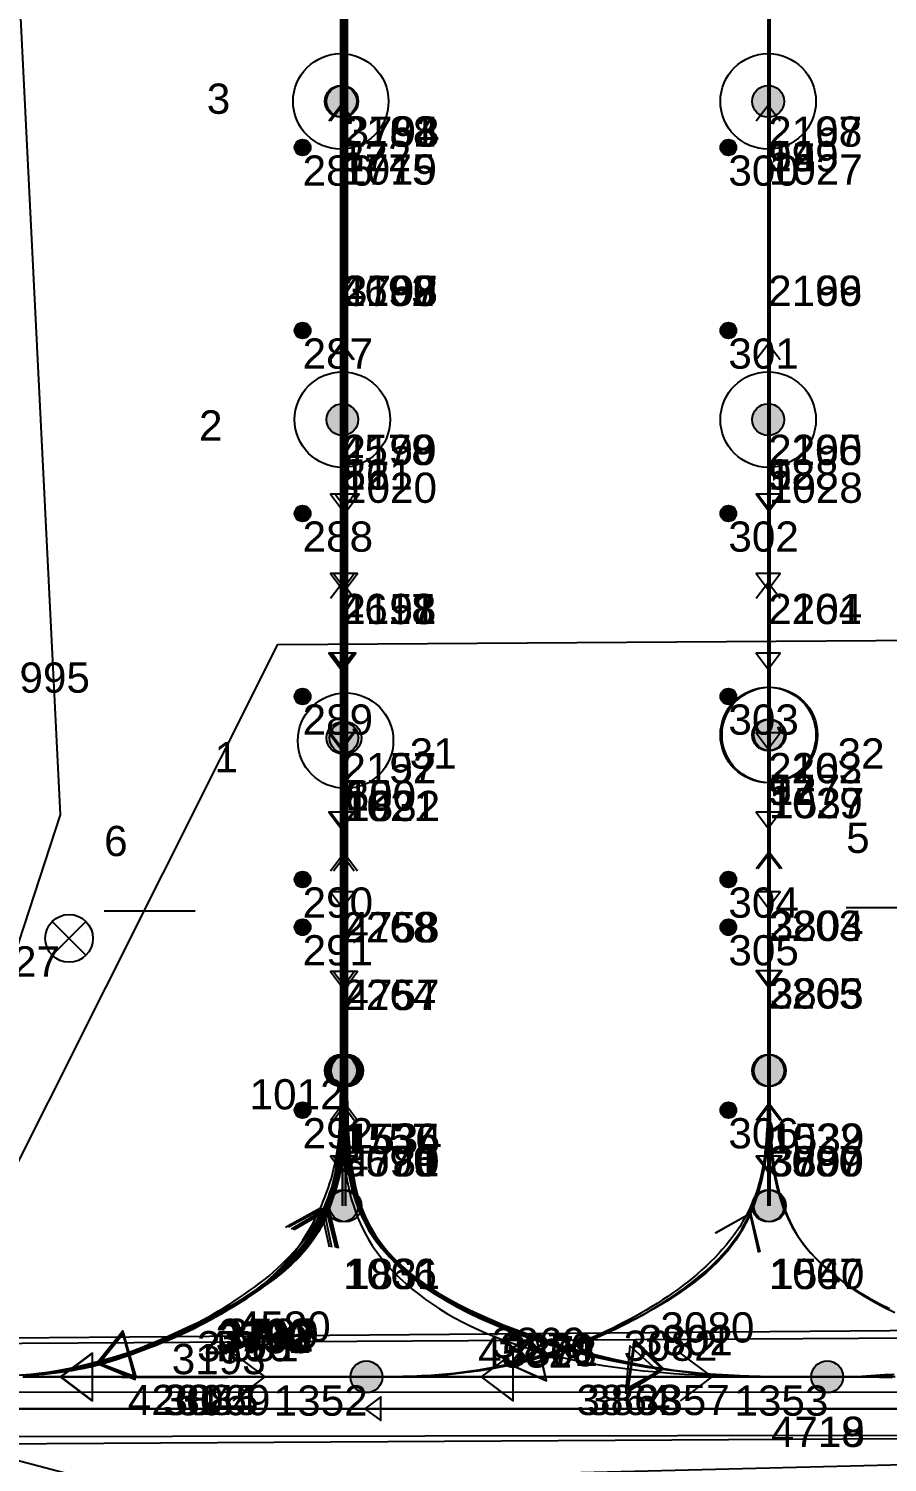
# Model space of a CAD drawing. Header units: millimetres. Extents: x 1508 to 209369, y 3688 to 146097.
# Drawn here: x 168414 to 173809, y 57807 to 66817 of the extents above; entities that cross this region are included whole.
import ezdxf

# ---------------------------------------------------------------- set-up
doc = ezdxf.new("R2010")
doc.units = ezdxf.units.MM
for name, color, linetype, true_color in [('Ndc8_Activity_DuiGao_Erceng', 1, 'Continuous', 0xff0000), ('Ndc8_Activity_DuiGao_ErcengID', 1, 'Continuous', 0xff0000), ('Ndc8_Activity_DuiGao_Sanceng', 1, 'Continuous', 0xff0000), ('Ndc8_Activity_DuiGao_SancengID', 1, 'Continuous', 0xff0000), ('Ndc8_Activity_DuiGao_Yiceng', 1, 'Continuous', 0xff0000), ('Ndc8_Activity_DuiGao_YicengID', 1, 'Continuous', 0xff0000), ('Ndc8_Cluster', 7, 'Continuous', 0x808000), ('Ndc8_IgnoreFalseLine', 1, 'Continuous', 0xff0000), ('Ndc8_IgnoreFalseLineID', 1, 'Continuous', 0xff0000), ('Ndc8_Point', 7, 'Continuous', 0x000080), ('Ndc8_PointID', 7, 'Continuous', 0x000080), ('Ndc8_Reflector', 7, 'Continuous', 0x008000), ('Ndc8_ReflectorID', 7, 'Continuous', 0x008000), ('Ndc8_SD2_Bwd_AutoLoadEnabled', 7, 'Continuous', 0x0080c0), ('Ndc8_SD2_Bwd_AutoLoadEnabledID', 7, 'Continuous', 0x0080c0), ('Ndc8_SD2_Bwd_LoadOperation', 5, 'Continuous', 0x0000ff), ('Ndc8_SD2_Bwd_LoadOperationID', 5, 'Continuous', 0x0000ff), ('Ndc8_SD2_Bwd_NoForkAutoAdjust', 5, 'Continuous', 0x0000ff), ('Ndc8_SD2_Bwd_NoForkAutoAdjustID', 5, 'Continuous', 0x0000ff), ('Ndc8_SD2_Forward', 5, 'Continuous', 0x0000ff), ('Ndc8_SD2_ForwardID', 5, 'Continuous', 0x0000ff), ('Ndc8_SD2_Fwd_NoForkAutoAdjust', 5, 'Continuous', 0x0000ff), ('Ndc8_SD2_Fwd_NoForkAutoAdjustID', 5, 'Continuous', 0x0000ff), ('Ndc8_SD2_JiangCha', 5, 'Continuous', 0x0000ff), ('Ndc8_SD2_JiangChaID', 5, 'Continuous', 0x0000ff), ('Ndc8_SD2_Reverse', 5, 'Continuous', 0x0000ff), ('Ndc8_SD2_ReverseID', 5, 'Continuous', 0x0000ff), ('Ndc8_Spot', 1, 'Continuous', 0xff0000), ('Ndc8_SpotID', 1, 'Continuous', 0xff0000), ('Ndc8_Text', 7, 'Continuous', 0x000000)]:
    doc.layers.add(name, color=color, linetype=linetype, true_color=true_color)
doc.styles.add('Ndc8Style', font='arial.ttf', dxfattribs={"height": 0.2})

msp = doc.modelspace()

# ---------------------------------------------------------------- hatches: boundary and pattern name
at = {"layer": 'Ndc8_Point'}
h = msp.add_hatch(color=256, dxfattribs=at)
edge = h.paths.add_edge_path(flags=0)
edge.add_arc((170375, 66360), 100, 0, 360)
h = msp.add_hatch(color=256, dxfattribs=at)
edge = h.paths.add_edge_path(flags=0)
edge.add_arc((170385, 66360), 100, 0, 360)
h = msp.add_hatch(color=256, dxfattribs=at)
edge = h.paths.add_edge_path(flags=0)
edge.add_arc((173060, 66360), 100, 0, 360)
h = msp.add_hatch(color=256, dxfattribs=at)
edge = h.paths.add_edge_path(flags=0)
edge.add_arc((170385, 64360), 100, 0, 360)
h = msp.add_hatch(color=256, dxfattribs=at)
edge = h.paths.add_edge_path(flags=0)
edge.add_arc((173060, 64360), 100, 0, 360)
h = msp.add_hatch(color=256, dxfattribs=at)
edge = h.paths.add_edge_path(flags=0)
edge.add_arc((170385, 62360), 100, 0, 360)
h = msp.add_hatch(color=256, dxfattribs=at)
edge = h.paths.add_edge_path(flags=0)
edge.add_arc((170405, 62360), 100, 0, 360)
h = msp.add_hatch(color=256, dxfattribs=at)
edge = h.paths.add_edge_path(flags=0)
edge.add_arc((173060, 62378), 100, 0, 360)
h = msp.add_hatch(color=256, dxfattribs=at)
edge = h.paths.add_edge_path(flags=0)
edge.add_arc((173070, 62378), 100, 0, 360)
h = msp.add_hatch(color=256, dxfattribs=at)
edge = h.paths.add_edge_path(flags=0)
edge.add_arc((170375, 60269), 100, 0, 360)
h = msp.add_hatch(color=256, dxfattribs=at)
edge = h.paths.add_edge_path(flags=0)
edge.add_arc((170385, 60269), 100, 0, 360)
h = msp.add_hatch(color=256, dxfattribs=at)
edge = h.paths.add_edge_path(flags=0)
edge.add_arc((170395, 60269), 100, 0, 360)
h = msp.add_hatch(color=256, dxfattribs=at)
edge = h.paths.add_edge_path(flags=0)
edge.add_arc((170405, 60269), 100, 0, 360)
h = msp.add_hatch(color=256, dxfattribs=at)
edge = h.paths.add_edge_path(flags=0)
edge.add_arc((170415, 60269), 100, 0, 360)
h = msp.add_hatch(color=256, dxfattribs=at)
edge = h.paths.add_edge_path(flags=0)
edge.add_arc((173060, 60269), 100, 0, 360)
h = msp.add_hatch(color=256, dxfattribs=at)
edge = h.paths.add_edge_path(flags=0)
edge.add_arc((173070, 60269), 100, 0, 360)
h = msp.add_hatch(color=256, dxfattribs=at)
edge = h.paths.add_edge_path(flags=0)
edge.add_arc((170385, 59419), 100, 0, 360)
h = msp.add_hatch(color=256, dxfattribs=at)
edge = h.paths.add_edge_path(flags=0)
edge.add_arc((170405, 59419), 100, 0, 360)
h = msp.add_hatch(color=256, dxfattribs=at)
edge = h.paths.add_edge_path(flags=0)
edge.add_arc((173060, 59419), 100, 0, 360)
h = msp.add_hatch(color=256, dxfattribs=at)
edge = h.paths.add_edge_path(flags=0)
edge.add_arc((173070, 59419), 100, 0, 360)
h = msp.add_hatch(color=256, dxfattribs=at)
edge = h.paths.add_edge_path(flags=0)
edge.add_arc((170536, 58344), 100, 0, 360)
h = msp.add_hatch(color=256, dxfattribs=at)
edge = h.paths.add_edge_path(flags=0)
edge.add_arc((173431, 58344), 100, 0, 360)
at = {"layer": 'Ndc8_Spot'}
h = msp.add_hatch(color=256, dxfattribs=at)
edge = h.paths.add_edge_path(flags=0)
edge.add_arc((170135, 66070), 50, 0, 360)
h = msp.add_hatch(color=256, dxfattribs=at)
edge = h.paths.add_edge_path(flags=0)
edge.add_arc((172810, 66070), 50, 0, 360)
h = msp.add_hatch(color=256, dxfattribs=at)
edge = h.paths.add_edge_path(flags=0)
edge.add_arc((170135, 64920), 50, 0, 360)
h = msp.add_hatch(color=256, dxfattribs=at)
edge = h.paths.add_edge_path(flags=0)
edge.add_arc((172810, 64920), 50, 0, 360)
h = msp.add_hatch(color=256, dxfattribs=at)
edge = h.paths.add_edge_path(flags=0)
edge.add_arc((170135, 63770), 50, 0, 360)
h = msp.add_hatch(color=256, dxfattribs=at)
edge = h.paths.add_edge_path(flags=0)
edge.add_arc((172810, 63770), 50, 0, 360)
h = msp.add_hatch(color=256, dxfattribs=at)
edge = h.paths.add_edge_path(flags=0)
edge.add_arc((170135, 62620), 50, 0, 360)
h = msp.add_hatch(color=256, dxfattribs=at)
edge = h.paths.add_edge_path(flags=0)
edge.add_arc((172810, 62620), 50, 0, 360)
h = msp.add_hatch(color=256, dxfattribs=at)
edge = h.paths.add_edge_path(flags=0)
edge.add_arc((170135, 61470), 50, 0, 360)
h = msp.add_hatch(color=256, dxfattribs=at)
edge = h.paths.add_edge_path(flags=0)
edge.add_arc((172810, 61470), 50, 0, 360)
h = msp.add_hatch(color=256, dxfattribs=at)
edge = h.paths.add_edge_path(flags=0)
edge.add_arc((170135, 61170), 50, 0, 360)
h = msp.add_hatch(color=256, dxfattribs=at)
edge = h.paths.add_edge_path(flags=0)
edge.add_arc((172810, 61170), 50, 0, 360)
h = msp.add_hatch(color=256, dxfattribs=at)
edge = h.paths.add_edge_path(flags=0)
edge.add_arc((170135, 60020), 50, 0, 360)
h = msp.add_hatch(color=256, dxfattribs=at)
edge = h.paths.add_edge_path(flags=0)
edge.add_arc((172810, 60020), 50, 0, 360)

# ---------------------------------------------------------------- linework, layer by layer
at = {"layer": 'Ndc8_Activity_DuiGao_Erceng'}
for centre in [(170375, 66360), (173060, 66360), (170385, 64360), (173060, 64360), (170405, 62342), (173060, 62378)]:
    msp.add_circle(centre, 300, dxfattribs=at)
at = {"layer": 'Ndc8_Activity_DuiGao_Sanceng'}
for centre in [(170375, 66360), (173060, 66360), (170385, 64360), (173060, 64360), (170405, 62342), (173070, 62378)]:
    msp.add_circle(centre, 300, dxfattribs=at)
at = {"layer": 'Ndc8_Activity_DuiGao_Yiceng'}
for centre in [(170375, 66360), (173060, 66360), (170385, 64360), (173060, 64360), (170405, 62342), (173060, 62378)]:
    msp.add_circle(centre, 300, dxfattribs=at)
at = {"layer": 'Ndc8_Cluster'}
for points in [[(161658, 73572), (168025, 73617), (168612, 61877), (167536, 58584), (178352, 58674), (178234, 57898), (167391, 57631), (158504, 57658), (156025, 56283), (154949, 53439), (154129, 53538), (154214, 56665), (158493, 58797), (163016, 59586), (162103, 66038)], [(167456, 57918), (169980, 62946), (181878, 63026), (184233, 58015)], [(150235, 56879), (150241, 56814), (150742, 56808), (152913, 56840), (158527, 57813), (161383, 57962), (178835, 57983), (178534, 58615), (161014, 58509), (155309, 58858), (152793, 57015), (151732, 56892), (150729, 56875)], [(167605, 58247), (167760, 57974), (177198, 55483), (177066, 15865), (183886, 15903), (183257, 58207), (177761, 58246)]]:
    msp.add_lwpolyline(points, close=True, dxfattribs=at)
at = {"layer": 'Ndc8_IgnoreFalseLine'}
for p, q in [((168888, 61274), (169460, 61274)), ((173550, 61294), (174122, 61294))]:
    msp.add_line(p, q, dxfattribs=at)
at = {"layer": 'Ndc8_Point'}
for centre in [(170375, 66360), (170385, 66360), (173060, 66360), (170385, 64360), (173060, 64360), (170385, 62360), (170405, 62360), (173060, 62378), (173070, 62378), (170375, 60269), (170385, 60269), (170395, 60269), (170405, 60269), (170415, 60269), (173060, 60269), (173070, 60269), (170385, 59419), (170405, 59419), (173060, 59419), (173070, 59419), (170536, 58344), (173431, 58344)]:
    msp.add_circle(centre, 100, dxfattribs=at)
at = {"layer": 'Ndc8_Reflector'}
for p, q in [((168774, 61206), (168562, 60994)), ((168562, 61206), (168774, 60994))]:
    msp.add_line(p, q, dxfattribs=at)
msp.add_circle((168668, 61100), 150, dxfattribs=at)
at = {"layer": 'Ndc8_SD2_Bwd_AutoLoadEnabled'}
for points in [[(168352, 58354), (168418, 58359), (168487, 58367), (168557, 58376), (168630, 58388), (168706, 58403), (168784, 58421), (168866, 58442), (168951, 58466), (168951, 58466), (169039, 58494), (169131, 58526), (169224, 58561), (169318, 58599), (169413, 58641), (169507, 58687), (169600, 58735), (169691, 58786), (169779, 58841), (169862, 58898), (169942, 58958), (170015, 59020), (170083, 59085), (170143, 59153), (170143, 59153), (170195, 59223), (170240, 59295), (170278, 59369), (170309, 59445), (170335, 59522), (170356, 59602), (170372, 59682), (170384, 59764), (170393, 59846), (170399, 59930), (170402, 60014), (170404, 60099), (170405, 60184), (170405, 60269)], [(168353, 58354), (168420, 58359), (168489, 58367), (168560, 58376), (168633, 58388), (168709, 58403), (168787, 58421), (168869, 58441), (168955, 58466), (168955, 58466), (169043, 58493), (169135, 58525), (169229, 58560), (169323, 58598), (169419, 58640), (169513, 58685), (169607, 58733), (169698, 58785), (169786, 58839), (169870, 58896), (169950, 58956), (170024, 59018), (170091, 59083), (170152, 59151), (170152, 59151), (170204, 59221), (170249, 59293), (170287, 59367), (170319, 59443), (170345, 59521), (170366, 59600), (170382, 59681), (170394, 59763), (170403, 59845), (170409, 59929), (170412, 60013), (170414, 60098), (170415, 60184), (170415, 60269)], [(168398, 58355), (168430, 58358), (168430, 58358), (168462, 58361), (168494, 58364), (168526, 58368), (168558, 58373), (168590, 58378), (168621, 58383), (168653, 58389), (168685, 58395), (168717, 58402), (168750, 58409), (168782, 58417), (168815, 58426), (168848, 58434), (168881, 58444), (168881, 58444), (168914, 58454), (168948, 58464), (168982, 58475), (169016, 58487), (169051, 58499), (169085, 58512), (169120, 58525), (169155, 58538), (169190, 58552), (169225, 58567), (169260, 58582), (169295, 58598), (169330, 58614), (169365, 58630), (169365, 58630), (169400, 58647), (169435, 58665), (169470, 58682), (169504, 58701), (169539, 58720), (169573, 58739), (169607, 58759), (169640, 58779), (169674, 58799), (169706, 58820), (169739, 58842), (169771, 58863), (169802, 58886), (169833, 58908), (169833, 58908), (169863, 58931), (169893, 58955), (169922, 58978), (169950, 59003), (169977, 59027), (170004, 59052), (170030, 59077), (170055, 59103), (170080, 59129), (170103, 59156), (170126, 59182), (170147, 59209), (170168, 59237), (170188, 59265), (170188, 59265), (170206, 59293), (170223, 59321), (170240, 59350), (170255, 59379), (170270, 59409), (170283, 59439), (170296, 59470), (170307, 59502), (170318, 59534), (170328, 59567), (170337, 59600), (170345, 59634), (170352, 59669), (170358, 59705), (170358, 59705), (170363, 59742), (170368, 59779), (170372, 59818), (170375, 59856), (170378, 59896), (170380, 59936), (170382, 59977), (170383, 60018), (170384, 60059), (170384, 60101), (170385, 60142), (170385, 60185), (170385, 60227), (170385, 60269)], [(168411, 58359), (168479, 58367), (168549, 58376), (168621, 58388), (168696, 58403), (168774, 58421), (168855, 58442), (168939, 58466), (168939, 58466), (169027, 58494), (169118, 58525), (169212, 58560), (169306, 58599), (169401, 58641), (169495, 58686), (169588, 58734), (169679, 58786), (169767, 58840), (169851, 58897), (169930, 58957), (170004, 59020), (170072, 59085), (170132, 59152), (170132, 59152), (170184, 59222), (170229, 59294), (170267, 59368), (170299, 59444), (170325, 59522), (170346, 59601), (170362, 59682), (170374, 59763), (170383, 59846), (170389, 59930), (170392, 60014), (170394, 60099), (170395, 60184), (170395, 60269)], [(168413, 58354), (168445, 58356), (168478, 58358), (168511, 58361), (168545, 58365), (168580, 58369), (168615, 58373), (168651, 58379), (168688, 58385), (168726, 58392), (168764, 58399), (168803, 58408), (168843, 58418), (168843, 58418), (168883, 58428), (168924, 58440), (168965, 58453), (169007, 58467), (169050, 58481), (169092, 58497), (169135, 58513), (169179, 58530), (169222, 58547), (169265, 58566), (169308, 58585), (169351, 58605), (169394, 58625), (169437, 58646), (169437, 58646), (169479, 58667), (169521, 58688), (169562, 58711), (169603, 58733), (169643, 58756), (169682, 58780), (169721, 58805), (169758, 58829), (169795, 58855), (169830, 58881), (169865, 58907), (169898, 58934), (169930, 58962), (169961, 58991), (169961, 58991), (169990, 59020), (170017, 59049), (170044, 59079), (170069, 59110), (170092, 59140), (170115, 59171), (170136, 59203), (170156, 59234), (170175, 59265), (170192, 59296), (170209, 59327), (170224, 59358), (170239, 59388), (170253, 59419), (170253, 59419), (170265, 59448), (170277, 59477), (170288, 59506), (170298, 59535), (170307, 59563), (170316, 59591), (170323, 59619), (170330, 59648), (170337, 59676), (170342, 59704), (170348, 59733), (170352, 59762), (170356, 59791), (170360, 59821), (170360, 59821), (170363, 59851), (170365, 59881), (170368, 59912), (170369, 59943), (170371, 59975), (170372, 60007), (170373, 60039), (170374, 60071), (170374, 60104), (170375, 60137), (170375, 60170), (170375, 60203), (170375, 60236), (170375, 60269)], [(170536, 58344), (170581, 58344), (170627, 58344), (170672, 58344), (170718, 58345), (170763, 58346), (170810, 58347), (170856, 58348), (170903, 58350), (170951, 58353), (170999, 58356), (171048, 58360), (171098, 58365), (171149, 58371), (171200, 58377), (171200, 58377), (171252, 58385), (171306, 58393), (171360, 58403), (171414, 58414), (171470, 58426), (171526, 58439), (171582, 58454), (171639, 58470), (171697, 58487), (171754, 58505), (171812, 58525), (171871, 58546), (171929, 58569), (171987, 58593), (171987, 58593), (172045, 58619), (172103, 58646), (172161, 58675), (172218, 58705), (172274, 58735), (172329, 58767), (172383, 58800), (172436, 58834), (172487, 58868), (172536, 58903), (172583, 58939), (172627, 58974), (172670, 59011), (172709, 59047), (172709, 59047), (172746, 59083), (172780, 59120), (172812, 59157), (172841, 59194), (172868, 59231), (172892, 59269), (172914, 59307), (172934, 59346), (172952, 59385), (172968, 59426), (172983, 59466), (172996, 59508), (173007, 59550), (173017, 59594), (173017, 59594), (173026, 59638), (173033, 59683), (173039, 59729), (173044, 59775), (173049, 59823), (173052, 59871), (173055, 59919), (173057, 59968), (173058, 60018), (173059, 60068), (173060, 60118), (173060, 60168), (173060, 60219), (173060, 60269)], [(170536, 58344), (170602, 58344), (170668, 58344), (170735, 58345), (170802, 58347), (170871, 58349), (170941, 58353), (171012, 58359), (171085, 58366), (171160, 58375), (171237, 58387), (171317, 58401), (171399, 58418), (171485, 58438), (171574, 58461), (171574, 58461), (171666, 58488), (171761, 58518), (171857, 58552), (171955, 58589), (172053, 58630), (172150, 58674), (172245, 58720), (172338, 58771), (172429, 58824), (172515, 58880), (172596, 58939), (172671, 59001), (172740, 59065), (172802, 59133), (172802, 59133), (172855, 59203), (172901, 59275), (172940, 59350), (172972, 59427), (172999, 59506), (173020, 59586), (173036, 59668), (173049, 59752), (173058, 59836), (173064, 59922), (173067, 60008), (173069, 60095), (173070, 60182), (173070, 60269)], [(170028, 59285), (170247, 59406), (170302, 59162)], [(170046, 59287), (170267, 59404), (170317, 59159)], [(170065, 59275), (170281, 59400), (170341, 59157)], [(170075, 59273), (170291, 59398), (170350, 59155)], [(170083, 59271), (170300, 59396), (170359, 59153)], [(172726, 59250), (172945, 59370), (172999, 59126)], [(172732, 59249), (172950, 59372), (173007, 59129)], [(173431, 58344), (173485, 58344), (173539, 58344), (173593, 58345), (173649, 58347), (173705, 58350), (173763, 58354), (173823, 58360)], [(173431, 58344), (173482, 58344), (173533, 58344), (173584, 58344), (173635, 58345), (173687, 58346), (173738, 58348), (173790, 58350), (173842, 58353)], [(173431, 58344), (173465, 58344), (173499, 58344), (173533, 58344), (173567, 58344), (173601, 58344), (173635, 58345), (173669, 58345), (173703, 58346), (173737, 58347), (173772, 58348), (173807, 58349), (173841, 58351)]]:
    msp.add_lwpolyline(points, dxfattribs=at)
at = {"layer": 'Ndc8_SD2_Bwd_LoadOperation'}
for points in [[(170385, 60269), (170385, 74360)], [(170415, 60269), (170415, 74360)], [(173060, 60269), (173060, 74360)], [(173070, 60269), (173070, 74360)], [(170385, 60269), (170385, 72360)], [(170405, 60269), (170405, 72360)], [(173060, 60269), (173060, 72360)], [(170375, 60269), (170375, 70360)], [(170385, 60269), (170385, 70360)], [(170395, 60269), (170395, 70360)], [(173060, 60269), (173060, 70360)], [(170375, 60269), (170375, 68360)], [(170385, 60269), (170385, 68360)], [(173060, 60269), (173060, 68360)], [(170300, 66237), (170375, 66337), (170450, 66237)], [(170310, 66237), (170385, 66337), (170460, 66237)], [(170375, 60269), (170375, 66360)], [(170385, 60269), (170385, 66360)], [(172985, 66237), (173060, 66337), (173135, 66237)], [(173060, 60269), (173060, 66360)], [(170300, 64737), (170375, 64837), (170450, 64737)], [(170310, 64737), (170385, 64837), (170460, 64737)], [(172985, 64737), (173060, 64837), (173135, 64737)], [(170385, 60269), (170385, 64360)], [(173060, 60269), (173060, 64360)], [(170310, 63237), (170385, 63337), (170460, 63237)], [(172985, 63237), (173060, 63337), (173135, 63237)], [(170385, 59419), (170385, 62360)], [(170405, 59419), (170405, 62360)], [(173060, 59419), (173060, 62378)], [(173070, 59419), (173070, 62378)], [(172985, 61538), (173060, 61638), (173135, 61538)], [(172995, 61538), (173070, 61638), (173145, 61538)], [(170310, 61525), (170385, 61625), (170460, 61525)], [(170330, 61525), (170405, 61625), (170480, 61525)]]:
    msp.add_lwpolyline(points, dxfattribs=at)
at = {"layer": 'Ndc8_SD2_Bwd_NoForkAutoAdjust'}
for points in [[(170385, 59419), (170385, 60269)], [(170405, 59419), (170405, 60269)], [(173060, 59419), (173060, 60269)], [(173070, 59419), (173070, 60269)], [(170310, 59957), (170385, 60057), (170460, 59957)], [(170330, 59957), (170405, 60057), (170480, 59957)], [(172985, 59957), (173060, 60057), (173135, 59957)], [(172995, 59957), (173070, 60057), (173145, 59957)]]:
    msp.add_lwpolyline(points, dxfattribs=at)
at = {"layer": 'Ndc8_SD2_Forward'}
for points in [[(168616, 58344), (168816, 58194), (168816, 58494), (168616, 58344)], [(171257, 58344), (171457, 58194), (171457, 58494), (171257, 58344)], [(170536, 58344), (170475, 58344), (170414, 58344), (170353, 58344), (170292, 58344), (170231, 58344), (170170, 58344), (170109, 58344), (170049, 58344), (169988, 58344), (169927, 58344), (169866, 58344), (169805, 58344), (169744, 58344), (169683, 58344), (169683, 58344), (169622, 58344), (169561, 58344), (169500, 58344), (169439, 58344), (169378, 58344), (169317, 58344), (169256, 58344), (169195, 58344), (169134, 58344), (169073, 58344), (169012, 58344), (168951, 58344), (168890, 58344), (168829, 58344), (168829, 58344), (168768, 58344), (168707, 58344), (168646, 58344), (168585, 58344), (168524, 58344), (168463, 58344), (168403, 58344)], [(173431, 58344), (173381, 58344), (173330, 58344), (173279, 58344), (173227, 58344), (173173, 58344), (173118, 58344), (173060, 58344), (173001, 58344), (172939, 58344), (172873, 58344), (172805, 58344), (172732, 58344), (172656, 58344), (172576, 58344), (172576, 58344), (172491, 58344), (172402, 58344), (172309, 58344), (172215, 58344), (172118, 58344), (172020, 58344), (171922, 58344), (171824, 58344), (171728, 58344), (171633, 58344), (171540, 58344), (171451, 58344), (171365, 58344), (171285, 58344), (171285, 58344), (171209, 58344), (171138, 58344), (171072, 58344), (171010, 58344), (170952, 58344), (170897, 58344), (170845, 58344), (170796, 58344), (170749, 58344), (170704, 58344), (170661, 58344), (170619, 58344), (170577, 58344), (170536, 58344)], [(173857, 58344), (173796, 58344), (173735, 58344), (173674, 58344), (173614, 58344), (173553, 58344), (173492, 58344), (173431, 58344)], [(170527, 58144), (170627, 58069), (170627, 58219), (170527, 58144)], [(178178, 58144), (167976, 58144)]]:
    msp.add_lwpolyline(points, dxfattribs=at)
at = {"layer": 'Ndc8_SD2_Fwd_NoForkAutoAdjust'}
for points in [[(170385, 74360), (170385, 60269)], [(170415, 74360), (170415, 60269)], [(173060, 74360), (173060, 60269)], [(173070, 74360), (173070, 60269)], [(170385, 72360), (170385, 60269)], [(170405, 72360), (170405, 60269)], [(173060, 72360), (173060, 60269)], [(170375, 70360), (170375, 60269)], [(170385, 70360), (170385, 60269)], [(170395, 70360), (170395, 60269)], [(173060, 70360), (173060, 60269)], [(170375, 68360), (170375, 60269)], [(170385, 68360), (170385, 60269)], [(173060, 68360), (173060, 60269)], [(173060, 68360), (173060, 60269)], [(170375, 66360), (170375, 60269)], [(170385, 66360), (170385, 60269)], [(173060, 66360), (173060, 60269)], [(170385, 64360), (170385, 60269)], [(173060, 64360), (173060, 60269)], [(170385, 63792), (170460, 63892), (170310, 63892), (170385, 63792)], [(170415, 63792), (170490, 63892), (170340, 63892), (170415, 63792)], [(173060, 63792), (173135, 63892), (172985, 63892), (173060, 63792)], [(173070, 63792), (173145, 63892), (172995, 63892), (173070, 63792)], [(170385, 63292), (170460, 63392), (170310, 63392), (170385, 63292)], [(170405, 63292), (170480, 63392), (170330, 63392), (170405, 63292)], [(173060, 63292), (173135, 63392), (172985, 63392), (173060, 63292)], [(170375, 62792), (170450, 62892), (170300, 62892), (170375, 62792)], [(170385, 62792), (170460, 62892), (170310, 62892), (170385, 62792)], [(170395, 62792), (170470, 62892), (170320, 62892), (170395, 62792)], [(173060, 62792), (173135, 62892), (172985, 62892), (173060, 62792)], [(170375, 62292), (170450, 62392), (170300, 62392), (170375, 62292)], [(170385, 62292), (170460, 62392), (170310, 62392), (170385, 62292)], [(170385, 62360), (170385, 60269)], [(170405, 62360), (170405, 60269)], [(173060, 62292), (173135, 62392), (172985, 62392), (173060, 62292)], [(173060, 62292), (173135, 62392), (172985, 62392), (173060, 62292)], [(173060, 62378), (173060, 60269)], [(173070, 62378), (173070, 60269)], [(170375, 61792), (170450, 61892), (170300, 61892), (170375, 61792)], [(170385, 61792), (170460, 61892), (170310, 61892), (170385, 61792)], [(173060, 61792), (173135, 61892), (172985, 61892), (173060, 61792)], [(170385, 61292), (170460, 61392), (170310, 61392), (170385, 61292)], [(173060, 61292), (173135, 61392), (172985, 61392), (173060, 61292)], [(170385, 60792), (170460, 60892), (170310, 60892), (170385, 60792)], [(170405, 60792), (170480, 60892), (170330, 60892), (170405, 60792)], [(173060, 60796), (173135, 60896), (172985, 60896), (173060, 60796)], [(173070, 60796), (173145, 60896), (172995, 60896), (173070, 60796)], [(170385, 60269), (170385, 59419)], [(170405, 60269), (170405, 59419)], [(173060, 60269), (173060, 59419)], [(173070, 60269), (173070, 59419)], [(170385, 59632), (170460, 59732), (170310, 59732), (170385, 59632)], [(170405, 59632), (170480, 59732), (170330, 59732), (170405, 59632)], [(173060, 59632), (173135, 59732), (172985, 59732), (173060, 59632)], [(173070, 59632), (173145, 59732), (172995, 59732), (173070, 59632)]]:
    msp.add_lwpolyline(points, dxfattribs=at)
at = {"layer": 'Ndc8_SD2_JiangCha'}
for points in [[(170405, 60269), (170405, 60185), (170404, 60101), (170402, 60018), (170399, 59935), (170393, 59853), (170385, 59771), (170373, 59690), (170357, 59611), (170337, 59532), (170311, 59456), (170280, 59380), (170243, 59306), (170199, 59235), (170148, 59165), (170148, 59165), (170089, 59097), (170023, 59032), (169950, 58969), (169873, 58908), (169790, 58851), (169704, 58796), (169615, 58743), (169523, 58694), (169430, 58648), (169336, 58605), (169243, 58566), (169150, 58530), (169059, 58498), (168971, 58469), (168971, 58469), (168886, 58444), (168804, 58423), (168725, 58405), (168648, 58390), (168574, 58377), (168502, 58367), (168432, 58360), (168364, 58354)], [(170415, 60269), (170415, 60188), (170414, 60106), (170413, 60025), (170409, 59944), (170404, 59864), (170395, 59785), (170384, 59706), (170368, 59628), (170349, 59551), (170324, 59476), (170294, 59401), (170258, 59328), (170215, 59257), (170166, 59188), (170166, 59188), (170109, 59120), (170045, 59054), (169974, 58990), (169899, 58929), (169819, 58870), (169735, 58813), (169647, 58760), (169558, 58709), (169466, 58661), (169374, 58617), (169282, 58576), (169190, 58538), (169100, 58505), (169011, 58475), (169011, 58475), (168925, 58449), (168842, 58426), (168762, 58407), (168683, 58392), (168607, 58379), (168532, 58368), (168459, 58360), (168387, 58354)], [(170395, 60269), (170395, 60189), (170395, 60110), (170393, 60031), (170391, 59953), (170388, 59875), (170382, 59799), (170375, 59724), (170365, 59651), (170352, 59579), (170337, 59510), (170317, 59442), (170294, 59377), (170267, 59315), (170235, 59256), (170235, 59256), (170198, 59199), (170157, 59146), (170112, 59095), (170063, 59048), (170011, 59002), (169956, 58959), (169899, 58918), (169840, 58880), (169780, 58843), (169719, 58808), (169657, 58774), (169595, 58742), (169533, 58712), (169472, 58682), (169472, 58682), (169412, 58654), (169353, 58627), (169295, 58600), (169238, 58575), (169182, 58551), (169127, 58529), (169072, 58507), (169018, 58487), (168965, 58468), (168912, 58450), (168859, 58434), (168807, 58420), (168754, 58406), (168702, 58395), (168702, 58395), (168650, 58385), (168598, 58376), (168546, 58369), (168494, 58363), (168442, 58358), (168391, 58353)], [(170375, 60269), (170375, 60209), (170375, 60150), (170374, 60091), (170373, 60032), (170372, 59973), (170370, 59916), (170366, 59859), (170362, 59803), (170357, 59748), (170350, 59694), (170342, 59642), (170332, 59590), (170321, 59541), (170307, 59493), (170307, 59493), (170291, 59447), (170274, 59403), (170255, 59360), (170234, 59319), (170211, 59279), (170187, 59241), (170162, 59205), (170136, 59170), (170108, 59136), (170080, 59104), (170051, 59073), (170022, 59043), (169992, 59014), (169962, 58986), (169962, 58986), (169932, 58959), (169901, 58933), (169871, 58908), (169840, 58884), (169809, 58861), (169778, 58838), (169747, 58817), (169715, 58796), (169683, 58775), (169651, 58755), (169619, 58736), (169586, 58718), (169553, 58699), (169520, 58682), (169520, 58682), (169487, 58664), (169453, 58647), (169419, 58630), (169385, 58614), (169350, 58598), (169315, 58583), (169280, 58568), (169245, 58553), (169210, 58539), (169174, 58526), (169138, 58512), (169102, 58500), (169066, 58487), (169030, 58475), (169030, 58475), (168994, 58464), (168957, 58453), (168921, 58443), (168884, 58433), (168847, 58424), (168810, 58415), (168773, 58406), (168736, 58399), (168699, 58391), (168661, 58385), (168624, 58378), (168586, 58373), (168549, 58368), (168511, 58363), (168511, 58363), (168473, 58359), (168435, 58356), (168397, 58353)], [(170385, 60269), (170385, 60189), (170384, 60109), (170383, 60029), (170381, 59950), (170376, 59872), (170370, 59795), (170361, 59718), (170349, 59644), (170334, 59570), (170315, 59498), (170292, 59428), (170264, 59360), (170231, 59294), (170192, 59231), (170192, 59231), (170148, 59170), (170099, 59112), (170045, 59056), (169986, 59003), (169925, 58952), (169860, 58903), (169793, 58858), (169725, 58814), (169655, 58773), (169585, 58734), (169516, 58697), (169447, 58663), (169379, 58631), (169313, 58601), (169313, 58601), (169250, 58574), (169189, 58548), (169130, 58525), (169074, 58503), (169019, 58484), (168966, 58466), (168915, 58449), (168865, 58435), (168817, 58422), (168769, 58410), (168722, 58399), (168676, 58390), (168631, 58382), (168586, 58375), (168586, 58375), (168542, 58369), (168497, 58363), (168453, 58359), (168409, 58355)], [(170375, 60269), (170375, 60203), (170375, 60137), (170376, 60072), (170377, 60007), (170379, 59942), (170381, 59879), (170385, 59816), (170390, 59754), (170397, 59692), (170405, 59633), (170415, 59574), (170427, 59517), (170441, 59462), (170458, 59408), (170458, 59408), (170476, 59356), (170498, 59306), (170521, 59258), (170547, 59211), (170575, 59166), (170605, 59123), (170637, 59082), (170671, 59042), (170707, 59003), (170744, 58966), (170783, 58930), (170823, 58896), (170865, 58863), (170907, 58831), (170907, 58831), (170951, 58800), (170996, 58771), (171042, 58743), (171090, 58716), (171138, 58690), (171187, 58665), (171237, 58642), (171288, 58619), (171340, 58598), (171393, 58577), (171447, 58558), (171501, 58540), (171556, 58522), (171612, 58506), (171612, 58506), (171669, 58490), (171726, 58476), (171784, 58462), (171843, 58449), (171903, 58437), (171963, 58426), (172024, 58416), (172085, 58407), (172147, 58398), (172210, 58390), (172274, 58383), (172338, 58377), (172403, 58371), (172468, 58366), (172468, 58366), (172534, 58361), (172601, 58358), (172668, 58355), (172736, 58352), (172804, 58350), (172873, 58348), (172942, 58347), (173011, 58346), (173081, 58345), (173150, 58345), (173220, 58344), (173290, 58344), (173361, 58344), (173431, 58344)], [(170385, 60269), (170385, 60192), (170385, 60114), (170387, 60037), (170389, 59961), (170393, 59885), (170398, 59810), (170406, 59737), (170416, 59664), (170429, 59593), (170445, 59524), (170465, 59457), (170489, 59391), (170517, 59328), (170550, 59266), (170550, 59266), (170588, 59208), (170631, 59152), (170678, 59098), (170729, 59047), (170784, 58998), (170842, 58951), (170903, 58906), (170967, 58864), (171034, 58824), (171103, 58785), (171173, 58749), (171246, 58714), (171319, 58682), (171393, 58651), (171393, 58651), (171467, 58622), (171543, 58594), (171618, 58568), (171694, 58544), (171769, 58522), (171845, 58501), (171921, 58481), (171997, 58463), (172073, 58447), (172149, 58432), (172224, 58418), (172299, 58406), (172373, 58395), (172446, 58386), (172446, 58386), (172520, 58377), (172592, 58370), (172664, 58364), (172735, 58359), (172806, 58355), (172877, 58352), (172947, 58349), (173017, 58347), (173086, 58346), (173155, 58345), (173224, 58344), (173293, 58344), (173362, 58344), (173431, 58344)], [(170395, 60269), (170395, 60192), (170395, 60115), (170397, 60038), (170399, 59962), (170402, 59887), (170408, 59812), (170416, 59739), (170426, 59666), (170439, 59596), (170455, 59526), (170475, 59459), (170499, 59394), (170527, 59330), (170559, 59269), (170559, 59269), (170597, 59211), (170640, 59155), (170686, 59101), (170737, 59050), (170792, 59000), (170850, 58954), (170911, 58909), (170975, 58866), (171041, 58826), (171110, 58787), (171180, 58751), (171252, 58716), (171325, 58683), (171399, 58652), (171399, 58652), (171473, 58623), (171548, 58595), (171623, 58569), (171698, 58545), (171774, 58522), (171850, 58501), (171925, 58482), (172001, 58464), (172077, 58447), (172152, 58432), (172227, 58419), (172301, 58406), (172375, 58395), (172449, 58386), (172449, 58386), (172522, 58377), (172594, 58370), (172666, 58364), (172737, 58359), (172808, 58355), (172878, 58352), (172948, 58349), (173017, 58347), (173087, 58346), (173156, 58345), (173225, 58344), (173294, 58344), (173362, 58344), (173431, 58344)], [(170405, 60269), (170405, 60192), (170405, 60116), (170407, 60040), (170409, 59964), (170412, 59890), (170417, 59816), (170425, 59743), (170434, 59671), (170447, 59601), (170462, 59533), (170481, 59466), (170504, 59401), (170531, 59339), (170562, 59278), (170562, 59278), (170598, 59221), (170639, 59166), (170684, 59113), (170732, 59062), (170785, 59014), (170841, 58968), (170900, 58924), (170961, 58882), (171026, 58842), (171092, 58804), (171160, 58767), (171231, 58733), (171302, 58700), (171375, 58669), (171375, 58669), (171448, 58639), (171523, 58611), (171597, 58584), (171673, 58559), (171748, 58536), (171825, 58514), (171901, 58493), (171977, 58474), (172053, 58456), (172130, 58440), (172206, 58425), (172281, 58412), (172356, 58400), (172431, 58390), (172431, 58390), (172505, 58381), (172579, 58373), (172652, 58366), (172724, 58361), (172796, 58356), (172868, 58353), (172939, 58350), (173010, 58348), (173080, 58346), (173151, 58345), (173221, 58344), (173291, 58344), (173361, 58344), (173431, 58344)], [(170415, 60269), (170415, 60193), (170416, 60116), (170417, 60041), (170419, 59965), (170422, 59891), (170427, 59817), (170433, 59745), (170442, 59674), (170454, 59605), (170468, 59537), (170485, 59472), (170506, 59408), (170531, 59347), (170560, 59289), (170560, 59289), (170592, 59233), (170630, 59180), (170671, 59129), (170716, 59081), (170764, 59035), (170816, 58991), (170871, 58949), (170928, 58909), (170989, 58871), (171052, 58834), (171117, 58799), (171184, 58766), (171253, 58734), (171324, 58703), (171324, 58703), (171395, 58672), (171469, 58644), (171543, 58616), (171618, 58589), (171695, 58564), (171771, 58540), (171849, 58517), (171927, 58496), (172005, 58476), (172083, 58457), (172161, 58440), (172239, 58424), (172316, 58410), (172394, 58398), (172394, 58398), (172470, 58387), (172546, 58378), (172622, 58370), (172697, 58364), (172771, 58358), (172846, 58354), (172920, 58351), (172993, 58348), (173067, 58346), (173140, 58345), (173213, 58345), (173286, 58344), (173358, 58344), (173431, 58344)], [(173060, 60269), (173060, 60221), (173060, 60172), (173060, 60124), (173059, 60076), (173058, 60029), (173057, 59982), (173055, 59935), (173053, 59889), (173050, 59844), (173046, 59800), (173041, 59756), (173035, 59713), (173029, 59672), (173021, 59632), (173021, 59632), (173012, 59593), (173002, 59555), (172990, 59518), (172978, 59482), (172964, 59448), (172950, 59414), (172934, 59381), (172917, 59349), (172899, 59318), (172881, 59288), (172861, 59258), (172840, 59229), (172818, 59200), (172796, 59172), (172796, 59172), (172772, 59145), (172748, 59118), (172723, 59091), (172696, 59065), (172670, 59040), (172642, 59014), (172614, 58989), (172584, 58965), (172555, 58941), (172524, 58918), (172493, 58894), (172461, 58872), (172429, 58849), (172396, 58828), (172396, 58828), (172362, 58806), (172328, 58785), (172294, 58764), (172259, 58744), (172224, 58724), (172188, 58704), (172152, 58685), (172116, 58667), (172080, 58649), (172043, 58632), (172007, 58615), (171970, 58598), (171934, 58583), (171897, 58567), (171897, 58567), (171861, 58553), (171825, 58539), (171789, 58525), (171753, 58512), (171717, 58500), (171681, 58488), (171645, 58477), (171610, 58466), (171574, 58456), (171539, 58447), (171504, 58437), (171470, 58429), (171435, 58421), (171401, 58413), (171401, 58413), (171366, 58406), (171332, 58400), (171298, 58394), (171265, 58388), (171232, 58383), (171198, 58378), (171166, 58374), (171133, 58370), (171101, 58366), (171069, 58363), (171037, 58360), (171006, 58357), (170974, 58355), (170944, 58353), (170944, 58353), (170913, 58351), (170883, 58350), (170853, 58348), (170823, 58347), (170794, 58346), (170765, 58346), (170736, 58345), (170707, 58345), (170678, 58344), (170650, 58344), (170621, 58344), (170593, 58344), (170564, 58344), (170536, 58344)], [(173070, 60269), (173070, 60182), (173069, 60095), (173067, 60008), (173064, 59922), (173058, 59836), (173049, 59752), (173037, 59668), (173020, 59586), (172999, 59506), (172972, 59427), (172940, 59350), (172901, 59275), (172856, 59203), (172802, 59133), (172802, 59133), (172741, 59065), (172672, 59001), (172597, 58939), (172516, 58880), (172430, 58824), (172341, 58771), (172248, 58720), (172152, 58674), (172055, 58630), (171958, 58589), (171860, 58552), (171764, 58518), (171669, 58488), (171577, 58461), (171577, 58461), (171488, 58438), (171403, 58418), (171320, 58401), (171240, 58387), (171163, 58375), (171087, 58366), (171014, 58359), (170943, 58353), (170873, 58349), (170804, 58347), (170736, 58345), (170669, 58344), (170602, 58344), (170536, 58344)], [(173060, 60269), (173060, 60193), (173060, 60117), (173061, 60041), (173064, 59966), (173067, 59891), (173072, 59818), (173079, 59746), (173088, 59674), (173100, 59605), (173115, 59537), (173133, 59471), (173155, 59407), (173181, 59345), (173211, 59285), (173211, 59285), (173246, 59229), (173285, 59174), (173328, 59122), (173375, 59073), (173425, 59025), (173479, 58980), (173535, 58937), (173595, 58895), (173657, 58856), (173721, 58818), (173787, 58782), (173855, 58748)], [(173070, 60269), (173070, 60193), (173070, 60116), (173071, 60041), (173073, 59965), (173076, 59891), (173081, 59818), (173088, 59745), (173096, 59675), (173107, 59605), (173121, 59538), (173138, 59473), (173159, 59410), (173183, 59349), (173211, 59291), (173211, 59291), (173243, 59235), (173279, 59183), (173320, 59132), (173363, 59085), (173411, 59039), (173462, 58996), (173515, 58954), (173572, 58915), (173631, 58877), (173693, 58841), (173757, 58806), (173823, 58773)], [(168847, 58434), (169078, 58340), (169003, 58630), (168847, 58434)], [(168850, 58430), (169083, 58338), (169003, 58628), (168850, 58430)], [(168850, 58428), (169081, 58332), (169007, 58623), (168850, 58428)], [(168854, 58425), (169084, 58328), (169012, 58619), (168854, 58425)], [(168855, 58433), (169089, 58345), (169005, 58633), (168855, 58433)], [(171436, 58425), (171665, 58324), (171597, 58616), (171436, 58425)], [(171439, 58422), (171667, 58320), (171601, 58613), (171439, 58422)], [(172395, 58392), (172217, 58567), (172177, 58270), (172395, 58392)], [(172397, 58392), (172219, 58567), (172179, 58270), (172397, 58392)], [(172401, 58397), (172225, 58575), (172181, 58278), (172401, 58397)], [(172400, 58394), (172223, 58570), (172181, 58273), (172400, 58394)], [(172376, 58373), (172190, 58540), (172164, 58241), (172376, 58373)], [(173823, 58360), (173763, 58354), (173705, 58350), (173649, 58347), (173593, 58345), (173539, 58344), (173485, 58344), (173431, 58344)], [(173851, 58359), (173804, 58354), (173757, 58351), (173710, 58348), (173663, 58347), (173616, 58345), (173570, 58345), (173524, 58344), (173477, 58344), (173431, 58344)], [(173811, 58352), (173756, 58349), (173702, 58347), (173648, 58345), (173593, 58345), (173539, 58344), (173485, 58344), (173431, 58344)]]:
    msp.add_lwpolyline(points, dxfattribs=at)
at = {"layer": 'Ndc8_SD2_Reverse'}
for points in [[(168813, 58194), (168613, 58344), (168813, 58494)], [(168816, 58194), (168616, 58344), (168816, 58494)], [(169697, 58494), (169897, 58344), (169697, 58194)], [(171458, 58194), (171258, 58344), (171458, 58494)], [(172507, 58494), (172707, 58344), (172507, 58194)], [(168377, 58344), (168422, 58344), (168468, 58344), (168515, 58344), (168564, 58344), (168564, 58344), (168615, 58344), (168667, 58344), (168720, 58344), (168775, 58344), (168830, 58344), (168886, 58344), (168943, 58344), (169000, 58343), (169058, 58343), (169115, 58343), (169173, 58343), (169230, 58343), (169287, 58343), (169343, 58343), (169343, 58343), (169399, 58343), (169453, 58343), (169507, 58343), (169560, 58343), (169612, 58343), (169663, 58343), (169713, 58344), (169762, 58344), (169810, 58344), (169857, 58344), (169902, 58344), (169947, 58344), (169991, 58344), (170033, 58344), (170033, 58344), (170074, 58344), (170114, 58344), (170153, 58344), (170191, 58344), (170228, 58344), (170264, 58344), (170299, 58344), (170334, 58344), (170369, 58344), (170403, 58344), (170436, 58344), (170470, 58344), (170503, 58344), (170536, 58344)], [(170536, 58344), (170488, 58344), (170439, 58344), (170390, 58344), (170341, 58344), (170291, 58344), (170240, 58344), (170187, 58344), (170134, 58344), (170079, 58344), (170022, 58344), (169964, 58344), (169903, 58344), (169841, 58344), (169776, 58344), (169776, 58344), (169708, 58344), (169638, 58344), (169566, 58344), (169493, 58344), (169419, 58344), (169344, 58344), (169268, 58344), (169192, 58344), (169117, 58344), (169042, 58344), (168969, 58344), (168896, 58344), (168826, 58344), (168757, 58344), (168757, 58344), (168691, 58344), (168627, 58344), (168566, 58344), (168506, 58344), (168448, 58344), (168392, 58344)], [(170536, 58344), (170462, 58344), (170389, 58344), (170315, 58344), (170242, 58344), (170168, 58344), (170095, 58344), (170022, 58344), (169949, 58344), (169877, 58344), (169804, 58344), (169732, 58344), (169660, 58344), (169589, 58344), (169518, 58344), (169518, 58344), (169447, 58344), (169377, 58344), (169307, 58344), (169238, 58344), (169170, 58344), (169103, 58344), (169037, 58344), (168972, 58344), (168909, 58344), (168846, 58344), (168786, 58344), (168726, 58344), (168669, 58344), (168614, 58344), (168614, 58344), (168560, 58344), (168508, 58344), (168458, 58344), (168409, 58344)], [(170536, 58344), (170630, 58344), (170724, 58344), (170817, 58344), (170910, 58344), (171002, 58344), (171093, 58344), (171183, 58344), (171271, 58344), (171358, 58344), (171443, 58344), (171526, 58344), (171607, 58344), (171686, 58344), (171762, 58344), (171762, 58344), (171835, 58344), (171906, 58344), (171974, 58344), (172040, 58344), (172105, 58344), (172167, 58344), (172228, 58344), (172288, 58344), (172347, 58344), (172405, 58344), (172462, 58344), (172518, 58344), (172575, 58344), (172631, 58344), (172631, 58344), (172688, 58344), (172744, 58344), (172801, 58344), (172858, 58344), (172915, 58344), (172972, 58344), (173029, 58344), (173086, 58344), (173144, 58344), (173201, 58344), (173259, 58344), (173316, 58344), (173374, 58344), (173431, 58344)], [(173431, 58344), (173368, 58344), (173305, 58344), (173242, 58344), (173178, 58344), (173113, 58344), (173047, 58344), (172981, 58344), (172912, 58344), (172843, 58344), (172771, 58344), (172698, 58344), (172622, 58344), (172545, 58344), (172464, 58344), (172464, 58344), (172382, 58344), (172297, 58344), (172210, 58344), (172122, 58344), (172033, 58344), (171944, 58344), (171856, 58344), (171767, 58344), (171681, 58344), (171595, 58344), (171512, 58344), (171431, 58344), (171354, 58344), (171280, 58344), (171280, 58344), (171210, 58344), (171144, 58344), (171081, 58344), (171021, 58344), (170964, 58344), (170910, 58344), (170858, 58344), (170809, 58344), (170761, 58344), (170714, 58344), (170668, 58344), (170624, 58344), (170580, 58344), (170536, 58344)], [(173431, 58344), (173466, 58344), (173501, 58344), (173537, 58344), (173573, 58344), (173609, 58344), (173646, 58344), (173683, 58344), (173721, 58344), (173761, 58344), (173801, 58344), (173843, 58344)], [(173835, 58344), (173790, 58344), (173745, 58344), (173700, 58344), (173656, 58344), (173611, 58344), (173566, 58344), (173521, 58344), (173476, 58344), (173431, 58344)], [(173431, 58344), (173467, 58344), (173502, 58344), (173538, 58344), (173574, 58344), (173611, 58344), (173647, 58344), (173684, 58344), (173722, 58344), (173760, 58343), (173798, 58343), (173838, 58343)], [(167976, 58144), (178178, 58144)]]:
    msp.add_lwpolyline(points, dxfattribs=at)
at = {"layer": 'Ndc8_Spot'}
for centre in [(170135, 66070), (172810, 66070), (170135, 64920), (172810, 64920), (170135, 63770), (172810, 63770), (170135, 62620), (172810, 62620), (170135, 61470), (172810, 61470), (170135, 61170), (172810, 61170), (170135, 60020), (172810, 60020)]:
    msp.add_circle(centre, 50, dxfattribs=at)

# ---------------------------------------------------------------- texts
at = {"layer": 'Ndc8_Activity_DuiGao_ErcengID', "style": 'Ndc8Style'}
for s, p in [('87', (170375, 65920)), ('94', (173060, 65920)), ('86', (170385, 63920)), ('93', (173060, 63920)), ('85', (170405, 61902)), ('92', (173060, 61938))]:
    msp.add_text(s, height=190, dxfattribs=at).set_placement(p)
at = {"layer": 'Ndc8_Activity_DuiGao_SancengID', "style": 'Ndc8Style'}
for s, p in [('122', (170375, 65920)), ('129', (173060, 65920)), ('121', (170385, 63920)), ('128', (173060, 63920)), ('120', (170405, 61902)), ('127', (173070, 61938))]:
    msp.add_text(s, height=190, dxfattribs=at).set_placement(p)
at = {"layer": 'Ndc8_Activity_DuiGao_YicengID', "style": 'Ndc8Style'}
for s, p in [('52', (170375, 65920)), ('59', (173060, 65920)), ('51', (170385, 63920)), ('58', (173060, 63920)), ('50', (170405, 61902)), ('57', (173060, 61938))]:
    msp.add_text(s, height=190, dxfattribs=at).set_placement(p)
at = {"layer": 'Ndc8_IgnoreFalseLineID', "style": 'Ndc8Style'}
for s, p in [('6', (168888, 61617)), ('5', (173550, 61637))]:
    msp.add_text(s, height=190, dxfattribs=at).set_placement(p)
at = {"layer": 'Ndc8_PointID', "style": 'Ndc8Style'}
for s, p in [('1775', (170379, 65837)), ('1019', (170389, 65837)), ('1027', (173064, 65837)), ('1020', (170389, 63837)), ('1028', (173064, 63837)), ('995', (168356, 62644)), ('1021', (170389, 61837)), ('1832', (170409, 61837)), ('1029', (173064, 61855)), ('1537', (173074, 61855)), ('1012', (169802, 60025)), ('1757', (170379, 59746)), ('1536', (170399, 59746)), ('1535', (170409, 59746)), ('1534', (170419, 59746)), ('1022', (173064, 59746)), ('1539', (173074, 59746)), ('1066', (170389, 58896)), ('1831', (170409, 58896)), ('1067', (173064, 58896)), ('1540', (173074, 58896)), ('1352', (169953, 58100)), ('1353', (172848, 58100))]:
    msp.add_text(s, height=190, dxfattribs=at).set_placement(p)
at = {"layer": 'Ndc8_ReflectorID', "style": 'Ndc8Style'}
msp.add_text('227', height=190, dxfattribs=at).set_placement((168168, 60860))
at = {"layer": 'Ndc8_SD2_Bwd_AutoLoadEnabledID', "style": 'Ndc8Style'}
for s, p in [('4580', (169721, 58565)), ('3080', (172383, 58560)), ('3795', (169588, 58494)), ('3791', (169600, 58495)), ('3192', (169607, 58519)), ('3790', (169607, 58493)), ('3801', (172245, 58480))]:
    msp.add_text(s, height=190, dxfattribs=at).set_placement(p)
at = {"layer": 'Ndc8_SD2_Bwd_LoadOperationID', "style": 'Ndc8Style'}
for s, p in [('2161', (170385, 66075)), ('3793', (170405, 66075)), ('2167', (173060, 66075)), ('4692', (170375, 65075)), ('2160', (170385, 65075)), ('3797', (170395, 65075)), ('2166', (173060, 65075)), ('4578', (170375, 64075)), ('2159', (170385, 64075)), ('2165', (173060, 64075)), ('4617', (170375, 63075)), ('2158', (170385, 63075)), ('2164', (173060, 63075)), ('2157', (170385, 62075)), ('2163', (173060, 62075)), ('2264', (170385, 60650)), ('4757', (170405, 60650)), ('2265', (173060, 60659)), ('3803', (173070, 60659))]:
    msp.add_text(s, height=190, dxfattribs=at).set_placement(p)
at = {"layer": 'Ndc8_SD2_Bwd_NoForkAutoAdjustID', "style": 'Ndc8Style'}
for s, p in [('3579', (170385, 59604)), ('4780', (170405, 59604)), ('3580', (173060, 59604)), ('3800', (173070, 59604))]:
    msp.add_text(s, height=190, dxfattribs=at).set_placement(p)
at = {"layer": 'Ndc8_SD2_ForwardID', "style": 'Ndc8Style'}
for s, p in [('3084', (169256, 58104)), ('3863', (171922, 58104)), ('4719', (173077, 57904))]:
    msp.add_text(s, height=190, dxfattribs=at).set_placement(p)
at = {"layer": 'Ndc8_SD2_Fwd_NoForkAutoAdjustID', "style": 'Ndc8Style'}
for s, p in [('2188', (170385, 66075)), ('3794', (170405, 66075)), ('2198', (173060, 66075)), ('4693', (170375, 65075)), ('2189', (170385, 65075)), ('3798', (170395, 65075)), ('2199', (173060, 65075)), ('4579', (170375, 64075)), ('2190', (170385, 64075)), ('2196', (173060, 64075)), ('2200', (173060, 64075)), ('4618', (170375, 63075)), ('2191', (170385, 63075)), ('2201', (173060, 63075)), ('2192', (170385, 62075)), ('2202', (173060, 62075)), ('2268', (170385, 61075)), ('4758', (170405, 61075)), ('2203', (173060, 61084)), ('3804', (173070, 61084)), ('3096', (170385, 59604)), ('4781', (170405, 59604)), ('3097', (173060, 59604)), ('3799', (173070, 59604))]:
    msp.add_text(s, height=190, dxfattribs=at).set_placement(p)
at = {"layer": 'Ndc8_SD2_JiangChaID', "style": 'Ndc8Style'}
for s, p in [('3792', (169615, 58503)), ('3789', (169647, 58520)), ('3869', (171324, 58463)), ('3802', (172248, 58480)), ('3796', (169472, 58442)), ('4581', (169520, 58442)), ('4582', (171237, 58402)), ('3870', (171375, 58429)), ('3868', (171393, 58411)), ('3871', (171399, 58412)), ('3082', (172152, 58445)), ('3193', (169313, 58361))]:
    msp.add_text(s, height=190, dxfattribs=at).set_placement(p)
at = {"layer": 'Ndc8_SD2_ReverseID', "style": 'Ndc8Style'}
for s, p in [('4261', (169037, 58104)), ('3845', (169268, 58104)), ('3069', (169343, 58103)), ('3864', (171856, 58104)), ('3857', (172228, 58104)), ('4718', (173077, 57904))]:
    msp.add_text(s, height=190, dxfattribs=at).set_placement(p)
at = {"layer": 'Ndc8_SpotID', "style": 'Ndc8Style'}
for s, p in [('286', (170135, 65830)), ('300', (172810, 65830)), ('287', (170135, 64680)), ('301', (172810, 64680)), ('288', (170135, 63530)), ('302', (172810, 63530)), ('289', (170135, 62380)), ('303', (172810, 62380)), ('290', (170135, 61230)), ('304', (172810, 61230)), ('291', (170135, 60930)), ('305', (172810, 60930)), ('292', (170135, 59780)), ('306', (172810, 59780))]:
    msp.add_text(s, height=190, dxfattribs=at).set_placement(p)
at = {"layer": 'Ndc8_Text', "char_height": 190, "attachment_point": 1, "style": 'Ndc8Style'}
for s, insert, width in [('3', (169533, 66472), 322), ('2', (169484, 64418), 322), ('31', (170808, 62357), 645), ('32', (173496, 62357), 644), ('1', (169582, 62334), 322)]:
    msp.add_mtext(s, dxfattribs=dict(at, insert=insert, width=width))

doc.saveas('drawing.dxf')
